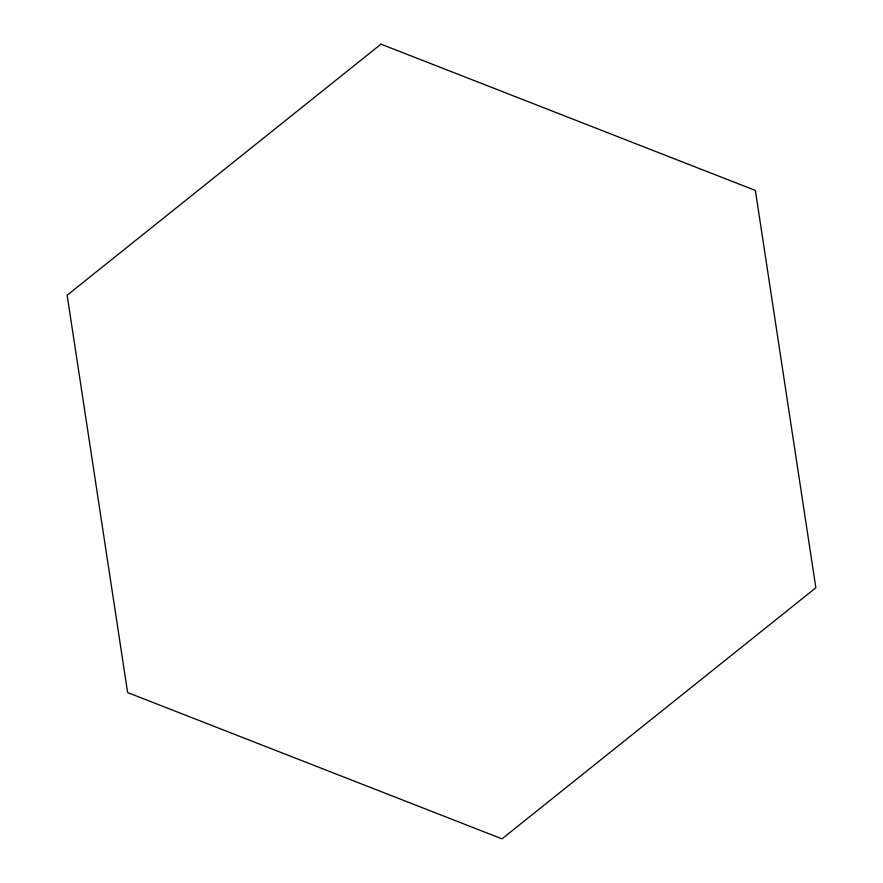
<?xml version="1.0" encoding="UTF-8"?>
<svg xmlns="http://www.w3.org/2000/svg" width="883" height="883" viewBox="0 0 883 883"><rect width="100%" height="100%" fill="white"/><g stroke="black" fill="none" stroke-linecap="round" stroke-linejoin="round"><path stroke-width="1.32" d="M381.003 44.15L67.141 295.209L127.627 692.559L501.997 838.85L815.859 587.791L755.373 190.441L381.003 44.15"/></g></svg>
